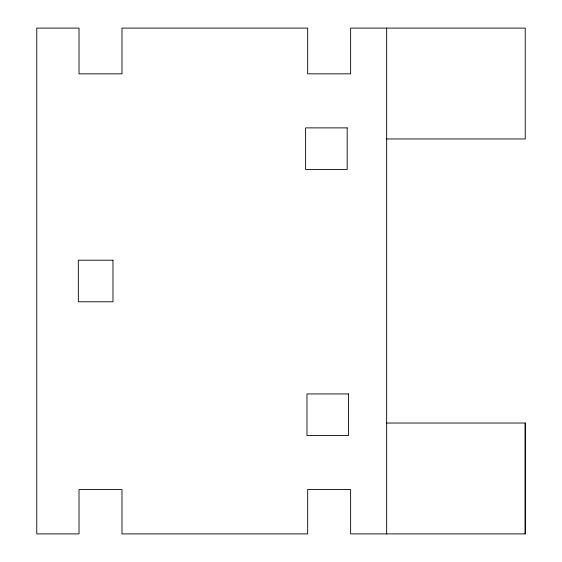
<?xml version="1.0" encoding="UTF-8"?>
<svg xmlns="http://www.w3.org/2000/svg" width="562" height="562" viewBox="0 0 562 562"><rect width="100%" height="100%" fill="white"/><g stroke="black" fill="none" stroke-linecap="round" stroke-linejoin="round"><path stroke-width="0.84" d="M386.663 138.962L525.238 138.962L525.231 28.1L350.632 28.1L350.632 73.833L307.674 73.833L307.674 28.1L121.982 28.1L121.982 73.833L79.024 73.833L79.024 28.1L36.762 28.1L36.762 533.9L79.024 533.9L79.024 489.551L121.982 489.551L121.982 533.9L307.674 533.9L307.674 489.551L350.632 489.551L350.632 533.9L525.231 533.9L525.238 423.024L386.656 423.038M525.238 423.024L525.231 533.9M386.663 28.1L386.663 533.9M347.168 127.876L305.595 127.876L305.595 169.443L347.168 169.443L347.168 127.876M112.976 260.213L78.336 260.213L78.336 301.787L112.976 301.787L112.976 260.213M348.552 393.934L306.978 393.934L306.978 435.508L348.552 435.508L348.552 393.934"/></g></svg>
